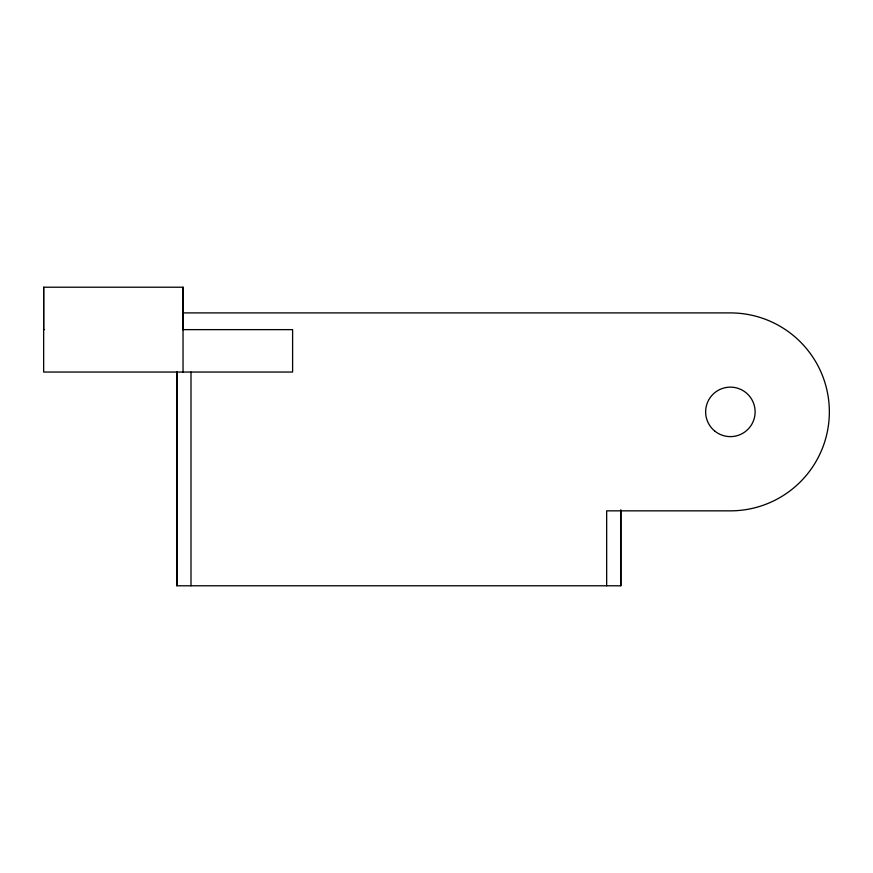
<?xml version="1.0" encoding="UTF-8"?>
<svg xmlns="http://www.w3.org/2000/svg" width="873" height="873" viewBox="0 0 873 873"><rect width="100%" height="100%" fill="white"/><g stroke="black" fill="none" stroke-linecap="round" stroke-linejoin="round"><path stroke-width="1.31" d="M183.035 372.051L183.035 287.217L43.65 287.217L43.65 329.634L44.512 329.634M176.859 585.783L176.859 372.051L176.859 585.783L620.812 585.783L620.812 509.756M183.035 329.634L183.035 287.217M620.812 585.783L620.812 510.847M183.024 312.905L730.385 312.905A98.965 98.965 0 0 1 829.35 411.881A98.965 98.965 0 0 1 730.385 510.847L606.67 510.847L606.67 585.783M182.872 329.634L292.608 329.634L292.608 372.051L43.65 372.051L43.65 287.217M191.001 372.051L191.001 585.783M714.812 431.109A24.739 24.739 0 0 0 754.818 415.744A24.739 24.739 0 0 0 721.513 388.78A24.739 24.739 0 0 0 714.812 431.109"/></g></svg>
